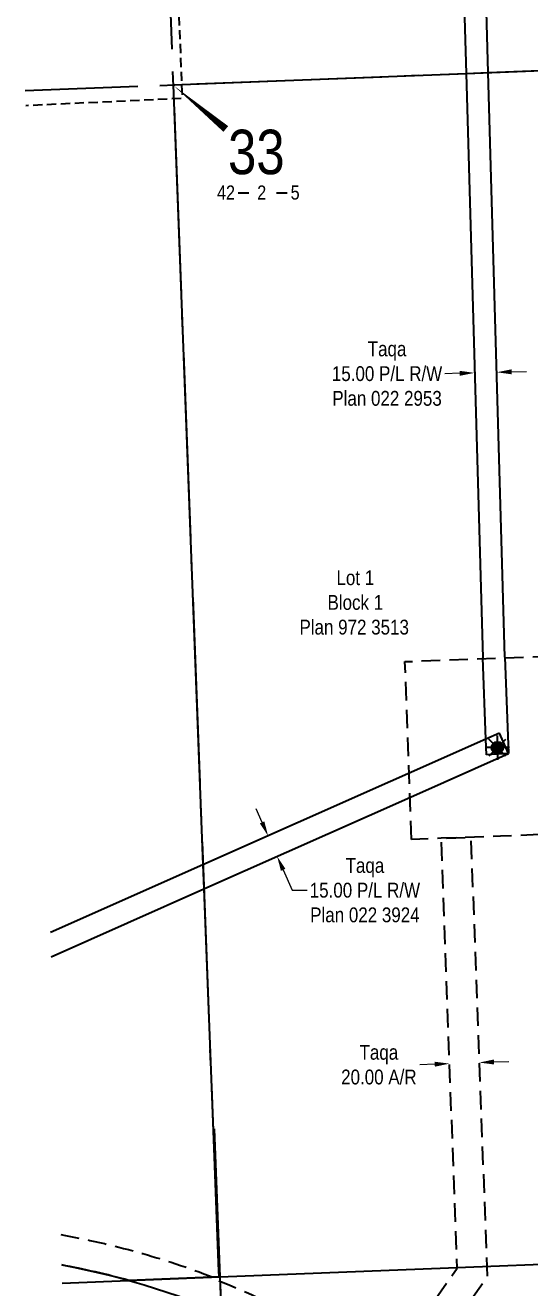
# Model space of a CAD drawing. Extents: x 665644 to 689199, y 5825051 to 5844826.
# Drawn here: x 687251 to 687592, y 5837402 to 5838253 of the extents above; entities that cross this region are included whole.
import ezdxf
from ezdxf.enums import TextEntityAlignment as Align

# ---------------------------------------------------------------- set-up
doc = ezdxf.new("R2010")
doc.units = 0
doc.header["$LTSCALE"] = 5
doc.header["$PDSIZE"] = 0.5
for name, pattern in [('foc-ACCESSROAD', [3.75, 2.5, -1.25]), ('foc-QUARTERLINE', [33, 25, -3, 2, -3]), ('UG_PIPE', [1.875, 1.25, -0.625])]:
    doc.linetypes.add(name, pattern=pattern)
doc.layers.get('Defpoints').update_dxf_attribs({"color": 9})
for name, color, linetype in [('10', 1, 'Continuous'), ('9', 3, 'Continuous'), ('AS-PIPE-UG', 44, 'UG_PIPE'), ('AS-TELEPHONE', 224, 'foc-TEL'), ('F-AR', 190, 'foc-ACCESSROAD'), ('F-RW', 190, 'Continuous'), ('F-WS', 190, 'foc-ACCESSROAD'), ('F-WS-S', 190, 'Continuous'), ('L-QSEC', 8, 'foc-QUARTERLINE'), ('L-SEC', 7, 'Continuous'), ('L-SECLBL', 7, 'Continuous'), ('L-TITLEDB', 4, 'Continuous'), ('L-TITLEDB-T', 4, 'Continuous')]:
    doc.layers.add(name, color=color, linetype=linetype)
doc.layers.add('F-RW-T', color=190, linetype='Continuous', lineweight=9)
doc.styles.add('80CG', font='ARIALN.TTF', dxfattribs={"height": 10})
doc.styles.add('80L', font='ARIALN.TTF', dxfattribs={"height": 10})
doc.styles.add('foc-LtypeFont', font='ARIALN.TTF', dxfattribs={"height": 7.35})
doc.styles.add('SIMPLEX', font='ARIALN.TTF')
doc.linetypes.add('foc-TEL', pattern='A,2,-1,["T",foc-LtypeFont,S=0.2,R=0,X=-0.425,Y=-0.75],-1.24,8', length=12.24)
doc.linetypes.add('foc-TEL-NOLINE', pattern='A,0,-2,["T",foc-LtypeFont,S=0.2,R=0,X=-0.425,Y=-0.75],-10.24', length=12.24)
doc.dimstyles.new('Compass 5 000', dxfattribs={"dimscale": 5, "dimtxt": 9, "dimasz": 2, "dimexe": 0.2, "dimexo": 0.0625, "dimgap": 0.5, "dimtad": 0, "dimtih": 1, "dimtoh": 1, "dimzin": 0, "dimdsep": 46, "dimtxsty": '80CG', "dimcen": 0.1, "dimse1": 1, "dimse2": 1, "dimclrd": 256, "dimclrt": 256, "dimaunit": 1, "dimadec": 4, "dimazin": 0, "dimtfac": 0.06, "dimtofl": 0, "dimtmove": 0, "dimatfit": 1, "dimfxl": 0.2, "dimtolj": 1, "dimtzin": 0, "dimlwd": -1, "dimarcsym": 0})

# ---------------------------------------------------------------- blocks, each defined once
blk = doc.blocks.new('L-SECLBL')
at = {"layer": '9', "color": 7}
for p, q in [((-5.08, -27.83), (-12.29, -27.83)), ((20.7, -27.83), (13.5, -27.83))]:
    blk.add_line(p, q, dxfattribs=at)
at = {"layer": '10', "color": 2, "style": 'SIMPLEX'}
blk.add_attdef('SEC', text='', height=30, dxfattribs=at).set_placement((0, 0), align=Align.MIDDLE)
at = {"layer": '10', "color": 5, "style": '80L'}
blk.add_attdef('TWP', text='', height=9.5, dxfattribs=at).set_placement((-14.43, -27.37), align=Align.MIDDLE_RIGHT)
blk.add_attdef('RGE', text='', height=9.5, dxfattribs=at).set_placement((3.62, -27.37), align=Align.MIDDLE_CENTER)
blk.add_attdef('MER', text='', height=9.5, dxfattribs=at).set_placement((23.17, -27.37), align=Align.MIDDLE_LEFT)
blk = doc.blocks.new('*D2648')
at = {"layer": 'Defpoints', "color": 0, "transparency": 16777216}
for p in [(687553.98, 5838032.49), (687568.97, 5838032.92), (687554.37, 5838018.8)]:
    blk.add_point(p, dxfattribs=at)
at = {"layer": 'F-RW-T', "transparency": 16777216}
for p, q in [((687544.37, 5838018.52), (687534.38, 5838018.24)), ((687579.35, 5838019.51), (687589.35, 5838019.8))]:
    blk.add_line(p, q, dxfattribs=at)
for points in [[(687544.32, 5838020.19), (687544.42, 5838016.85), (687554.37, 5838018.8)], [(687579.31, 5838021.18), (687579.4, 5838017.85), (687569.36, 5838019.23)]]:
    blk.add_solid(points, dxfattribs=at)
at = {"layer": 'F-RW-T', "transparency": 16777216, "insert": (687495.29, 5838018.24), "char_height": 10, "attachment_point": 5, "style": '80CG'}
blk.add_mtext('\\A1;Taqa\\P15.00 P/L R/W\\PPlan 022 2953', dxfattribs=at)
blk = doc.blocks.new('*D2649')
at = {"layer": 'Defpoints', "color": 0, "transparency": 16777216}
for p in [(687438.49, 5837716.91), (687444.59, 5837703.16), (687421.11, 5837692.74)]:
    blk.add_point(p, dxfattribs=at)
at = {"layer": 'F-RW-T', "transparency": 16777216}
for p, q in [((687410.95, 5837715.63), (687406.89, 5837724.77)), ((687425.16, 5837683.6), (687431.26, 5837669.86)), ((687431.26, 5837669.86), (687441.26, 5837669.86))]:
    blk.add_line(p, q, dxfattribs=at)
for points in [[(687412.47, 5837716.31), (687409.42, 5837714.95), (687415, 5837706.49)], [(687426.69, 5837684.27), (687423.64, 5837682.92), (687421.11, 5837692.74)]]:
    blk.add_solid(points, dxfattribs=at)
at = {"layer": 'F-RW-T', "transparency": 16777216, "insert": (687480.34, 5837669.86), "char_height": 10, "attachment_point": 5, "style": '80CG'}
blk.add_mtext('\\A1;Taqa\\P15.00 P/L R/W\\PPlan 022 3924', dxfattribs=at)
blk = doc.blocks.new('*D2656')
at = {"layer": 'Defpoints', "color": 0, "transparency": 16777216}
for p in [(687557.44, 5837554.79), (687537.45, 5837554.05), (687537.49, 5837552.92)]:
    blk.add_point(p, dxfattribs=at)
at = {"layer": 'F-RW-T', "transparency": 16777216}
for p, q in [((687527.5, 5837552.54), (687517.51, 5837552.17)), ((687567.47, 5837554.03), (687577.47, 5837554.4))]:
    blk.add_line(p, q, dxfattribs=at)
for points in [[(687567.41, 5837555.7), (687567.53, 5837552.37), (687557.48, 5837553.66)], [(687527.44, 5837554.21), (687527.56, 5837550.88), (687537.49, 5837552.92)]]:
    blk.add_solid(points, dxfattribs=at)
at = {"layer": 'F-RW-T', "transparency": 16777216, "insert": (687489.77, 5837552.17), "char_height": 10, "attachment_point": 5, "style": '80CG'}
blk.add_mtext('\\A1;Taqa\\P20.00 A/R', dxfattribs=at)
blk = doc.blocks.new('GAS')
h = blk.add_hatch(color=255)
h.dxf.hatch_style = 1
edge = h.paths.add_edge_path()
edge.add_arc((0, 0), 0.9, 0, 360)
for p, q in [((-0.81, 0), (-1.62, 0)), ((-0.57, 0.57), (-1.14, 1.14)), ((0, 0.81), (0, 1.62)), ((0.57, 0.57), (1.14, 1.14)), ((1.62, 0), (0.81, 0)), ((-0.57, -0.57), (-1.14, -1.14)), ((0, -0.81), (0, -1.62)), ((1.14, -1.14), (0.57, -0.57))]:
    blk.add_line(p, q)
blk.add_circle((0, 0), 0.8)

msp = doc.modelspace()

# ---------------------------------------------------------------- linework, layer by layer
at = {"layer": 'AS-PIPE-UG', "flags": 128}
msp.add_lwpolyline([(687330.212, 5838877.656), (687349.504, 5838397.644), (687356.977, 5838203.901), (687251.365, 5838199.007)], dxfattribs=at)
at = {"layer": 'AS-TELEPHONE', "linetype": 'foc-TEL-NOLINE', "flags": 128}
msp.add_lwpolyline([(687275.667, 5837417.131, -0.2484562), (687664.228, 5837109.417), (687875.407, 5836623.493), (688222.619, 5835832.339), (688621.806, 5834922.191)], format="xyb", dxfattribs=at)
at = {"layer": 'F-AR', "flags": 128}
for points in [[(687381.72, 5837406.526, -0.0583646), (687494.179, 5837345.867), (687542.627, 5837414.944), (687531.837, 5837704.893), (687551.823, 5837705.637), (687562.864, 5837408.966), (687498.856, 5837317.706, 0.0636348), (687382.565, 5837384.59, 0.0636348)], [(687275.06, 5837437.582, -0.0487028), (687377.87, 5837408.888)], [(687321.035, 5837406.682, 0.022005), (687275.667, 5837417.146)]]:
    msp.add_lwpolyline(points, format="xyb", dxfattribs=at)
at = {"layer": 'F-RW', "flags": 128}
for points in [[(687545.978, 5838311.465), (687548.58, 5838220.764)], [(687563.567, 5838221.347), (687560.97, 5838311.901)], [(687548.58, 5838220.764), (687559.874, 5837826.661)], [(687574.869, 5837826.997), (687563.567, 5838221.347)], [(687561.938, 5837771.72), (687559.874, 5837826.661)], [(687574.869, 5837826.997), (687577.307, 5837761.986)], [(687561.938, 5837771.72), (687371.048, 5837686.973)], [(687571.22, 5837775.831), (687561.938, 5837771.72)], [(687562.328, 5837761.244), (687561.938, 5837771.72)], [(687577.307, 5837761.986), (687571.22, 5837775.831)], [(687511.122, 5837732.687), (687577.307, 5837761.986)], [(687577.307, 5837761.986), (687562.328, 5837761.244)], [(687371.691, 5837670.807), (687511.122, 5837732.687)], [(687371.048, 5837686.973), (687268.113, 5837641.312)], [(687268.601, 5837625.056), (687371.691, 5837670.807)]]:
    msp.add_lwpolyline(points, dxfattribs=at)
at = {"layer": 'F-WS', "flags": 128}
msp.add_lwpolyline([(687511.851, 5837704.149), (687507.389, 5837824.066), (687627.306, 5837828.529), (687631.768, 5837708.612), (687571.81, 5837706.38), (687531.837, 5837704.893)], close=True, dxfattribs=at)
at = {"layer": 'L-QSEC', "flags": 128}
for points in [[(687320.054, 5839021.484), (687381.643, 5837408.534)], [(688151.36, 5838243.859), (687251.066, 5838208.957)], [(687378.673, 5837509.039), (687382.458, 5837409.067)], [(687382.458, 5837409.067), (687443.823, 5835802.416)]]:
    msp.add_lwpolyline(points, dxfattribs=at)
at = {"layer": 'L-SEC', "flags": 128}
for points in [[(687382.458, 5837409.067), (687782.732, 5837424.79), (688182.08, 5837440.24)], [(687276.029, 5837404.934), (687382.458, 5837409.067)]]:
    msp.add_lwpolyline(points, dxfattribs=at)
at = {"layer": 'L-SECLBL', "flags": 128}
msp.add_lwpolyline([(687350.931, 5838212.828, 0, 5, 0), (687386.437, 5838183.304, 0, 0, 0)], format="xyseb", dxfattribs=at)
at = {"layer": 'L-TITLEDB', "flags": 128}
for points in [[(687350.985, 5838213.158), (687548.58, 5838220.764)], [(687548.58, 5838220.764), (687563.567, 5838221.347)], [(687563.567, 5838221.347), (687697.295, 5838226.515)], [(687350.985, 5838213.158), (687371.048, 5837686.973)], [(687371.048, 5837686.973), (687371.691, 5837670.807)], [(687371.691, 5837670.807), (687381.643, 5837408.534)], [(687378.697, 5837509.04), (687382.458, 5837409.067)], [(687382.458, 5837409.067), (687321.042, 5837406.68)], [(687382.458, 5837409.067), (687383.368, 5837385.122)]]:
    msp.add_lwpolyline(points, dxfattribs=at)
msp.add_lwpolyline([(687321.042, 5837406.68, 0.0220098), (687275.667, 5837417.146)], format="xyb", dxfattribs=at)

# ---------------------------------------------------------------- block references
at = {"layer": 'F-WS-S', "xscale": 5, "yscale": 5, "zscale": 5}
msp.add_blockref('GAS', (687569.753, 5837766.036), dxfattribs=at)
at = {"layer": 'L-SECLBL'}
msp.add_blockref('L-SECLBL', (687407.066, 5838167.812), dxfattribs=at).add_auto_attribs({'SEC': '33', 'TWP': '42', 'RGE': '2', 'MER': '5'})

# ---------------------------------------------------------------- texts
at = {"layer": 'L-TITLEDB-T', "insert": (687435.682, 5837885.672), "char_height": 10, "attachment_point": 1, "style": '80L'}
msp.add_mtext_dynamic_manual_height_columns('\\pi25.452;Lot 1\\P\\pi19.422;Block 1\\P\\pi0.48997;Plan 972 3513', width=73.44925, gutter_width=50, heights=[0], dxfattribs=at)

# ---------------------------------------------------------------- dimensions: what is measured, and where the dimension line sits
at = {"layer": 'F-RW-T', "color": 3}
dim = msp.add_aligned_dim(p1=(687568.969, 5838032.919), p2=(687553.979, 5838032.493), distance=13.695, text='Taqa\\P15.00 P/L R/W\\PPlan 022 2953', dimstyle='Compass 5 000', dxfattribs=at)
dim.commit()
dim.dimension.update_dxf_attribs({"geometry": '*D2648', "text_midpoint": (687495.29, 5838018.236)})
dim = msp.add_linear_dim(base=(687421.106, 5837692.738), p1=(687438.489, 5837716.914), p2=(687444.593, 5837703.161), angle=293.931827, text='Taqa\\P15.00 P/L R/W\\PPlan 022 3924', dimstyle='Compass 5 000', dxfattribs=at)
dim.commit()
dim.dimension.update_dxf_attribs({"geometry": '*D2649', "text_midpoint": (687480.344, 5837669.864), "dimtype": 161})
at = {"layer": 'F-RW-T'}
dim = msp.add_aligned_dim(p1=(687557.437, 5837554.794), p2=(687537.451, 5837554.05), distance=1.135, text='Taqa\\P20.00 A/R', dimstyle='Compass 5 000', dxfattribs=at)
dim.commit()
dim.dimension.update_dxf_attribs({"geometry": '*D2656', "text_midpoint": (687489.771, 5837552.173)})

doc.saveas('drawing.dxf')
